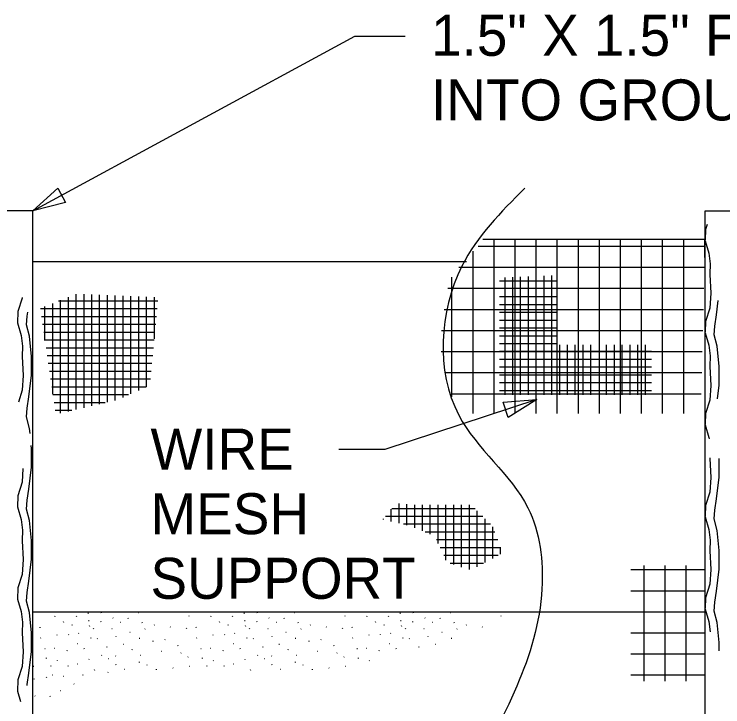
# Model space of a CAD drawing. Extents: x 9881 to 9952, y 9888 to 10017.
# Drawn here: x 9913.59 to 9931.62, y 9964.58 to 9982.2 of the extents above; entities that cross this region are included whole.
import ezdxf

# ---------------------------------------------------------------- set-up
doc = ezdxf.new("R2010")
doc.units = 0
for name, color, linetype in [('Default', 7, 'Continuous'), ('G-ANNO-TEXT', 7, 'Continuous'), ('G-DETL-LINE', 7, 'Continuous'), ('G-DETL-OTLN', 7, 'Continuous'), ('G-DETL-PATT', 7, 'Continuous')]:
    doc.layers.add(name, color=color, linetype=linetype)

# ---------------------------------------------------------------- blocks, each defined once
blk = doc.blocks.new('TERARR')
at = {"layer": 'Default'}
blk.add_lwpolyline([(-0.667, 0.167), (0, 0), (-0.667, -0.167)], close=True, dxfattribs=at)

msp = doc.modelspace()

# ---------------------------------------------------------------- linework, layer by layer
at = {"layer": 'Default'}
for p, q in [((9931.163, 9976.014), (9931.163, 9976.469)), ((9914.077, 9966.885), (9914.068, 9966.885)), ((9914.631, 9966.885), (9914.623, 9966.872)), ((9916.759, 9966.97), (9916.749, 9966.97)), ((9920.728, 9966.97), (9920.718, 9966.97)), ((9922.909, 9966.992), (9922.898, 9966.992)), ((9917.57, 9966.605), (9917.563, 9966.619))]:
    msp.add_line(p, q, dxfattribs=at)
for points in [[(9931.226, 9976.855), (9931.185, 9976.729), (9931.175, 9976.461)], [(9931.295, 9970.919), (9931.295, 9970.901)], [(9931.531, 9970.901), (9931.531, 9970.902)], [(9913.921, 9965.127), (9913.921, 9965.128)]]:
    msp.add_lwpolyline(points, dxfattribs=at)
at = {"layer": 'G-ANNO-TEXT'}
for points in [[(9914.068, 9977.198), (9922.259, 9981.647), (9923.537, 9981.647)], [(9926.89, 9972.398), (9923.022, 9971.127), (9921.854, 9971.127)]]:
    msp.add_lwpolyline(points, dxfattribs=at)
at = {"layer": 'G-DETL-LINE'}
for p, q in [((9914.068, 9975.907), (9925.102, 9975.907)), ((9914.068, 9966.994), (9931.175, 9966.994))]:
    msp.add_line(p, q, dxfattribs=at)
msp.add_spline([(9926.582, 9977.775), (9924.983, 9975.789), (9924.903, 9972.004), (9926.662, 9969.643), (9927.021, 9967.582), (9926.382, 9965.108), (9925.143, 9962.71)], degree=3, dxfattribs=at)
at = {"layer": 'G-DETL-OTLN'}
for p, q in [((9914.068, 9977.198), (9912.986, 9977.198)), ((9914.068, 9962.568), (9914.068, 9977.198)), ((9931.175, 9962.568), (9931.175, 9977.198)), ((9931.175, 9977.198), (9932.257, 9977.198))]:
    msp.add_line(p, q, dxfattribs=at)
at = {"layer": 'G-DETL-PATT'}
for p, q in [((9931.175, 9976.469), (9925.515, 9976.469)), ((9925.804, 9972.042), (9925.804, 9976.469)), ((9926.34, 9972.042), (9926.34, 9976.469)), ((9926.876, 9972.042), (9926.876, 9976.469)), ((9927.412, 9972.042), (9927.412, 9976.469)), ((9927.948, 9972.042), (9927.948, 9976.469)), ((9928.484, 9972.042), (9928.484, 9976.469)), ((9929.019, 9972.042), (9929.019, 9976.469)), ((9929.555, 9972.042), (9929.555, 9976.469)), ((9930.091, 9972.042), (9930.091, 9976.469)), ((9930.627, 9972.042), (9930.627, 9976.469)), ((9931.171, 9976.292), (9925.396, 9976.292)), ((9925.268, 9972.042), (9925.268, 9976.171)), ((9931.156, 9975.756), (9924.906, 9975.756)), ((9926.678, 9972.522), (9926.678, 9975.527)), ((9926.876, 9972.522), (9926.876, 9975.535)), ((9927.075, 9972.522), (9927.075, 9975.543)), ((9927.274, 9972.522), (9927.274, 9975.551)), ((9924.732, 9972.464), (9924.732, 9975.511)), ((9927.418, 9975.407), (9925.938, 9975.407)), ((9926.081, 9972.522), (9926.081, 9975.503)), ((9926.28, 9972.522), (9926.28, 9975.511)), ((9926.479, 9972.522), (9926.479, 9975.519)), ((9931.142, 9975.22), (9924.629, 9975.22)), ((9914.973, 9972.098), (9914.973, 9975.004)), ((9915.172, 9972.145), (9915.172, 9975.084)), ((9915.371, 9972.191), (9915.371, 9975.077)), ((9915.569, 9972.238), (9915.569, 9975.069)), ((9915.768, 9972.285), (9915.768, 9975.061)), ((9915.967, 9972.331), (9915.967, 9975.054)), ((9916.166, 9972.378), (9916.166, 9975.046)), ((9916.364, 9972.455), (9916.364, 9975.038)), ((9916.563, 9972.544), (9916.563, 9975.03)), ((9916.762, 9972.632), (9916.762, 9975.022)), ((9916.961, 9972.72), (9916.961, 9975.015)), ((9917.16, 9973.945), (9917.16, 9975.007)), ((9927.418, 9975.009), (9925.938, 9975.009)), ((9914.575, 9972.536), (9914.575, 9974.845)), ((9917.252, 9974.903), (9914.719, 9974.903)), ((9914.774, 9972.052), (9914.774, 9974.925)), ((9927.418, 9974.811), (9925.938, 9974.811)), ((9917.233, 9974.704), (9914.26, 9974.704)), ((9914.377, 9973.902), (9914.377, 9974.765)), ((9931.128, 9974.684), (9924.536, 9974.684)), ((9917.214, 9974.505), (9914.289, 9974.505)), ((9927.418, 9974.612), (9925.938, 9974.612)), ((9917.195, 9974.306), (9914.318, 9974.306)), ((9927.418, 9974.413), (9925.938, 9974.413)), ((9917.175, 9974.107), (9914.347, 9974.107)), ((9931.114, 9974.148), (9924.468, 9974.148)), ((9927.418, 9974.214), (9925.938, 9974.214)), ((9917.156, 9973.909), (9914.376, 9973.909)), ((9927.418, 9974.015), (9925.938, 9974.015)), ((9927.418, 9973.817), (9925.938, 9973.817)), ((9927.473, 9972.522), (9927.473, 9973.791)), ((9927.671, 9972.522), (9927.671, 9973.791)), ((9927.87, 9972.522), (9927.87, 9973.791)), ((9928.069, 9972.522), (9928.069, 9973.791)), ((9928.268, 9972.522), (9928.268, 9973.791)), ((9928.665, 9972.522), (9928.665, 9973.791)), ((9928.864, 9972.522), (9928.864, 9973.791)), ((9929.063, 9972.522), (9929.063, 9973.791)), ((9929.262, 9972.522), (9929.262, 9973.791)), ((9929.461, 9972.522), (9929.461, 9973.791)), ((9929.659, 9972.522), (9929.659, 9973.791)), ((9917.137, 9973.71), (9914.405, 9973.71)), ((9931.099, 9973.612), (9924.459, 9973.612)), ((9929.809, 9973.618), (9925.938, 9973.618)), ((9917.118, 9973.511), (9914.434, 9973.511)), ((9929.809, 9973.419), (9925.938, 9973.419)), ((9917.098, 9973.312), (9914.462, 9973.312)), ((9929.809, 9973.22), (9925.938, 9973.22)), ((9917.079, 9973.113), (9914.491, 9973.113)), ((9931.085, 9973.076), (9924.559, 9973.076)), ((9929.809, 9973.022), (9925.938, 9973.022)), ((9917.06, 9972.915), (9914.52, 9972.915)), ((9929.809, 9972.823), (9925.938, 9972.823)), ((9916.951, 9972.716), (9914.549, 9972.716)), ((9916.503, 9972.517), (9914.578, 9972.517)), ((9931.071, 9972.54), (9924.708, 9972.54)), ((9929.809, 9972.624), (9925.938, 9972.624)), ((9915.912, 9972.318), (9914.607, 9972.318)), ((9915.064, 9972.12), (9914.636, 9972.12)), ((9923.386, 9969.251), (9923.386, 9969.757)), ((9923.187, 9969.298), (9923.187, 9969.608)), ((9925.319, 9969.622), (9923.199, 9969.622)), ((9923.585, 9969.205), (9923.585, 9969.737)), ((9923.784, 9969.136), (9923.784, 9969.724)), ((9923.983, 9969.055), (9923.983, 9969.724)), ((9924.181, 9968.974), (9924.181, 9969.724)), ((9924.38, 9968.734), (9924.38, 9969.724)), ((9924.579, 9968.312), (9924.579, 9969.724)), ((9924.778, 9968.2), (9924.778, 9969.724)), ((9924.976, 9968.136), (9924.976, 9969.724)), ((9925.175, 9968.072), (9925.175, 9969.724)), ((9925.516, 9969.424), (9923.038, 9969.424)), ((9925.374, 9968.142), (9925.374, 9969.567)), ((9922.989, 9969.344), (9922.989, 9969.363)), ((9925.713, 9969.225), (9923.499, 9969.225)), ((9925.573, 9968.25), (9925.573, 9969.366)), ((9925.772, 9968.358), (9925.772, 9969.16)), ((9925.822, 9969.026), (9924.053, 9969.026)), ((9925.897, 9968.827), (9924.336, 9968.827)), ((9925.972, 9968.628), (9924.43, 9968.628)), ((9925.97, 9968.466), (9925.97, 9968.632)), ((9925.903, 9968.43), (9924.523, 9968.43)), ((9925.537, 9968.231), (9924.684, 9968.231)), ((9929.619, 9965.238), (9929.619, 9968.181)), ((9930.155, 9965.238), (9930.155, 9968.181)), ((9930.691, 9965.238), (9930.691, 9968.181)), ((9931.177, 9968.064), (9929.278, 9968.064)), ((9931.177, 9967.528), (9929.278, 9967.528)), ((9914.971, 9966.992), (9914.961, 9966.992)), ((9915.19, 9966.873), (9915.183, 9966.887)), ((9915.481, 9966.958), (9915.471, 9966.958)), ((9915.816, 9966.965), (9915.809, 9966.979)), ((9918.046, 9966.885), (9918.036, 9966.885)), ((9918.6, 9966.885), (9918.592, 9966.872)), ((9918.94, 9966.992), (9918.93, 9966.992)), ((9919.159, 9966.873), (9919.152, 9966.887)), ((9919.45, 9966.958), (9919.44, 9966.958)), ((9919.785, 9966.965), (9919.778, 9966.979)), ((9922.015, 9966.885), (9922.005, 9966.885)), ((9922.569, 9966.885), (9922.561, 9966.872)), ((9923.128, 9966.873), (9923.121, 9966.887)), ((9923.419, 9966.958), (9923.409, 9966.958)), ((9923.754, 9966.965), (9923.747, 9966.979)), ((9924.697, 9966.97), (9924.686, 9966.97)), ((9925.984, 9966.885), (9925.974, 9966.885)), ((9931.177, 9966.992), (9929.278, 9966.992)), ((9914.855, 9966.727), (9914.848, 9966.741)), ((9915.487, 9966.778), (9915.494, 9966.78)), ((9915.494, 9966.78), (9915.498, 9966.78)), ((9915.803, 9966.738), (9915.796, 9966.752)), ((9916.11, 9966.834), (9916.103, 9966.848)), ((9916.302, 9966.725), (9916.292, 9966.725)), ((9916.499, 9966.82), (9916.492, 9966.834)), ((9916.859, 9966.71), (9916.853, 9966.724)), ((9918.824, 9966.727), (9918.817, 9966.741)), ((9919.456, 9966.778), (9919.463, 9966.78)), ((9919.463, 9966.78), (9919.467, 9966.78)), ((9919.772, 9966.738), (9919.765, 9966.752)), ((9920.079, 9966.834), (9920.072, 9966.848)), ((9920.271, 9966.725), (9920.261, 9966.725)), ((9920.468, 9966.82), (9920.461, 9966.834)), ((9920.828, 9966.71), (9920.821, 9966.724)), ((9922.793, 9966.727), (9922.786, 9966.741)), ((9923.425, 9966.778), (9923.431, 9966.78)), ((9923.431, 9966.78), (9923.436, 9966.78)), ((9923.74, 9966.738), (9923.733, 9966.752)), ((9924.048, 9966.834), (9924.041, 9966.848)), ((9924.24, 9966.725), (9924.23, 9966.725)), ((9924.437, 9966.82), (9924.43, 9966.834)), ((9924.797, 9966.71), (9924.79, 9966.724)), ((9914.259, 9966.592), (9914.253, 9966.605)), ((9915.076, 9966.65), (9915.069, 9966.664)), ((9915.515, 9966.626), (9915.508, 9966.639)), ((9915.62, 9966.559), (9915.613, 9966.572)), ((9916.086, 9966.566), (9916.076, 9966.566)), ((9916.928, 9966.566), (9916.92, 9966.553)), ((9917.162, 9966.664), (9917.152, 9966.663)), ((9917.983, 9966.567), (9917.976, 9966.581)), ((9918.228, 9966.592), (9918.221, 9966.605)), ((9919.045, 9966.65), (9919.038, 9966.664)), ((9919.483, 9966.626), (9919.477, 9966.639)), ((9919.589, 9966.559), (9919.582, 9966.572)), ((9920.055, 9966.566), (9920.045, 9966.566)), ((9920.897, 9966.566), (9920.889, 9966.553)), ((9921.131, 9966.664), (9921.121, 9966.663)), ((9921.539, 9966.605), (9921.532, 9966.619)), ((9921.952, 9966.567), (9921.945, 9966.581)), ((9922.197, 9966.592), (9922.19, 9966.605)), ((9923.014, 9966.65), (9923.007, 9966.664)), ((9923.452, 9966.626), (9923.445, 9966.639)), ((9923.558, 9966.559), (9923.551, 9966.572)), ((9924.024, 9966.566), (9924.013, 9966.566)), ((9924.866, 9966.566), (9924.857, 9966.553)), ((9925.1, 9966.664), (9925.09, 9966.663)), ((9925.508, 9966.605), (9925.501, 9966.619)), ((9914.275, 9966.337), (9914.267, 9966.324)), ((9914.687, 9966.401), (9914.677, 9966.401)), ((9914.98, 9966.41), (9914.973, 9966.424)), ((9915.236, 9966.443), (9915.229, 9966.457)), ((9915.549, 9966.321), (9915.542, 9966.335)), ((9916.191, 9966.359), (9916.185, 9966.373)), ((9916.547, 9966.471), (9916.537, 9966.471)), ((9918.244, 9966.337), (9918.236, 9966.324)), ((9918.656, 9966.401), (9918.645, 9966.401)), ((9918.949, 9966.41), (9918.942, 9966.424)), ((9919.205, 9966.443), (9919.198, 9966.457)), ((9919.518, 9966.321), (9919.511, 9966.335)), ((9920.16, 9966.359), (9920.153, 9966.373)), ((9920.516, 9966.471), (9920.506, 9966.471)), ((9922.213, 9966.337), (9922.205, 9966.324)), ((9922.625, 9966.401), (9922.614, 9966.401)), ((9922.917, 9966.41), (9922.911, 9966.424)), ((9923.173, 9966.443), (9923.167, 9966.457)), ((9923.487, 9966.321), (9923.48, 9966.335)), ((9924.129, 9966.359), (9924.122, 9966.373)), ((9924.485, 9966.471), (9924.474, 9966.471)), ((9931.177, 9966.456), (9929.278, 9966.456)), ((9915.204, 9966.183), (9915.193, 9966.183)), ((9915.714, 9966.322), (9915.706, 9966.309)), ((9916.373, 9966.17), (9916.363, 9966.17)), ((9916.787, 9966.317), (9916.777, 9966.317)), ((9917.133, 9966.245), (9917.126, 9966.258)), ((9917.437, 9966.298), (9917.429, 9966.285)), ((9919.172, 9966.183), (9919.162, 9966.183)), ((9919.683, 9966.322), (9919.675, 9966.309)), ((9920.342, 9966.17), (9920.331, 9966.17)), ((9920.756, 9966.317), (9920.746, 9966.317)), ((9921.102, 9966.245), (9921.095, 9966.258)), ((9921.406, 9966.298), (9921.398, 9966.285)), ((9923.141, 9966.183), (9923.131, 9966.183)), ((9923.652, 9966.322), (9923.644, 9966.309)), ((9924.31, 9966.17), (9924.3, 9966.17)), ((9924.725, 9966.317), (9924.714, 9966.317)), ((9914.386, 9966.058), (9914.376, 9966.058)), ((9914.629, 9966.064), (9914.618, 9966.064)), ((9914.945, 9966.013), (9914.937, 9966.001)), ((9915.381, 9966.047), (9915.374, 9966.061)), ((9915.949, 9966.106), (9915.941, 9966.093)), ((9916.595, 9966.041), (9916.589, 9966.025)), ((9917.339, 9965.986), (9917.329, 9965.986)), ((9917.762, 9966.125), (9917.755, 9966.139)), ((9918.355, 9966.058), (9918.344, 9966.058)), ((9918.597, 9966.064), (9918.587, 9966.064)), ((9918.914, 9966.013), (9918.906, 9966.001)), ((9919.35, 9966.047), (9919.343, 9966.061)), ((9919.918, 9966.106), (9919.91, 9966.093)), ((9920.563, 9966.041), (9920.558, 9966.025)), ((9921.308, 9965.986), (9921.298, 9965.986)), ((9921.731, 9966.125), (9921.724, 9966.139)), ((9922.324, 9966.058), (9922.313, 9966.058)), ((9922.566, 9966.064), (9922.556, 9966.064)), ((9922.883, 9966.013), (9922.875, 9966.001)), ((9923.319, 9966.047), (9923.312, 9966.061)), ((9923.887, 9966.106), (9923.879, 9966.093)), ((9914.411, 9965.826), (9914.406, 9965.811)), ((9915.498, 9965.798), (9915.489, 9965.785)), ((9915.823, 9965.885), (9915.816, 9965.898)), ((9916, 9965.799), (9915.99, 9965.799)), ((9916.177, 9965.867), (9916.17, 9965.881)), ((9916.811, 9965.886), (9916.801, 9965.886)), ((9917.845, 9965.957), (9917.837, 9965.944)), ((9918.023, 9965.857), (9918.014, 9965.844)), ((9918.38, 9965.826), (9918.375, 9965.811)), ((9919.466, 9965.798), (9919.458, 9965.785)), ((9919.791, 9965.885), (9919.785, 9965.898)), ((9919.969, 9965.799), (9919.959, 9965.799)), ((9920.145, 9965.867), (9920.139, 9965.881)), ((9920.78, 9965.886), (9920.77, 9965.886)), ((9921.814, 9965.957), (9921.805, 9965.944)), ((9921.991, 9965.857), (9921.983, 9965.844)), ((9922.349, 9965.826), (9922.344, 9965.811)), ((9931.177, 9965.92), (9929.278, 9965.92)), ((9914.534, 9965.606), (9914.527, 9965.62)), ((9914.698, 9965.749), (9914.692, 9965.763)), ((9914.969, 9965.624), (9914.961, 9965.611)), ((9915.213, 9965.664), (9915.202, 9965.664)), ((9916.187, 9965.645), (9916.181, 9965.659)), ((9916.775, 9965.726), (9916.77, 9965.711)), ((9916.981, 9965.644), (9916.971, 9965.644)), ((9918.502, 9965.606), (9918.496, 9965.62)), ((9918.667, 9965.749), (9918.66, 9965.763)), ((9918.938, 9965.624), (9918.929, 9965.611)), ((9919.181, 9965.664), (9919.171, 9965.664)), ((9920.156, 9965.645), (9920.149, 9965.659)), ((9920.744, 9965.726), (9920.739, 9965.711)), ((9920.95, 9965.644), (9920.94, 9965.644)), ((9922.636, 9965.749), (9922.629, 9965.763)), ((9914.096, 9965.604), (9914.086, 9965.604)), ((9915.644, 9965.505), (9915.638, 9965.519)), ((9915.982, 9965.467), (9915.974, 9965.454)), ((9916.404, 9965.531), (9916.393, 9965.531)), ((9917.218, 9965.524), (9917.211, 9965.538)), ((9917.641, 9965.563), (9917.634, 9965.577)), ((9918.065, 9965.604), (9918.055, 9965.604)), ((9919.613, 9965.505), (9919.606, 9965.519)), ((9920.372, 9965.531), (9920.362, 9965.531)), ((9921.187, 9965.524), (9921.18, 9965.538)), ((9921.61, 9965.563), (9921.603, 9965.577)), ((9922.034, 9965.604), (9922.024, 9965.604)), ((9914.111, 9965.279), (9914.104, 9965.293)), ((9914.424, 9965.321), (9914.417, 9965.335)), ((9914.569, 9965.385), (9914.558, 9965.385)), ((9914.857, 9965.356), (9914.846, 9965.356)), ((9915.343, 9965.394), (9915.335, 9965.381)), ((9931.177, 9965.384), (9929.278, 9965.384)), ((9915.12, 9965.154), (9915.114, 9965.167)), ((9914.775, 9964.986), (9914.764, 9964.986)), ((9914.126, 9964.85), (9914.119, 9964.864)), ((9914.515, 9964.836), (9914.508, 9964.85))]:
    msp.add_line(p, q, dxfattribs=at)
for points in [[(9931.175, 9976.44), (9931.269, 9976.122), (9931.302, 9975.851), (9931.295, 9975.586)], [(9931.295, 9975.582), (9931.316, 9975.102), (9931.294, 9974.728), (9931.185, 9974.386), (9931.175, 9974.118)], [(9913.799, 9974.998), (9913.798, 9974.98), (9913.689, 9974.638), (9913.678, 9974.352), (9913.773, 9974.032), (9913.805, 9973.76), (9913.798, 9973.496)], [(9931.531, 9973.244), (9931.481, 9973.755), (9931.406, 9974.045), (9931.419, 9974.269), (9931.464, 9974.555), (9931.508, 9974.922)], [(9914.034, 9973.496), (9913.985, 9974.008), (9913.91, 9974.298), (9913.923, 9974.521), (9913.938, 9974.621)], [(9931.175, 9974.097), (9931.269, 9973.78), (9931.302, 9973.508), (9931.295, 9973.244)], [(9913.798, 9973.492), (9913.819, 9973.011), (9913.798, 9972.638), (9913.7, 9972.329)], [(9913.997, 9971.533), (9913.985, 9971.665), (9913.91, 9971.955), (9913.923, 9972.179), (9913.968, 9972.465), (9914.034, 9973.02), (9914.034, 9973.492)], [(9931.295, 9973.24), (9931.316, 9972.759), (9931.294, 9972.385), (9931.185, 9972.043), (9931.175, 9971.775)], [(9931.489, 9972.415), (9931.531, 9972.768), (9931.531, 9973.24)], [(9931.175, 9971.755), (9931.269, 9971.437), (9931.274, 9971.396)], [(9914.034, 9971.153), (9914.027, 9971.231)], [(9914.034, 9968.81), (9913.985, 9969.322), (9913.91, 9969.612), (9913.923, 9969.836), (9913.968, 9970.122), (9914.034, 9970.677), (9914.034, 9971.149)], [(9931.295, 9970.897), (9931.316, 9970.417), (9931.294, 9970.043), (9931.185, 9969.701), (9931.175, 9969.433)], [(9931.531, 9968.558), (9931.481, 9969.07), (9931.406, 9969.36), (9931.419, 9969.584), (9931.464, 9969.87), (9931.531, 9970.425), (9931.531, 9970.897)], [(9913.818, 9970.644), (9913.798, 9970.295), (9913.689, 9969.953), (9913.678, 9969.666), (9913.773, 9969.346), (9913.805, 9969.075), (9913.798, 9968.81)], [(9931.175, 9969.412), (9931.269, 9969.094), (9931.302, 9968.823), (9931.295, 9968.558)], [(9913.798, 9968.806), (9913.819, 9968.326), (9913.798, 9967.952), (9913.689, 9967.61), (9913.678, 9967.324), (9913.773, 9967.004), (9913.805, 9966.732), (9913.798, 9966.468)], [(9914.034, 9966.468), (9913.985, 9966.979), (9913.91, 9967.27), (9913.923, 9967.493), (9913.968, 9967.779), (9914.034, 9968.334), (9914.034, 9968.806)], [(9931.295, 9968.554), (9931.316, 9968.074), (9931.294, 9967.7), (9931.185, 9967.358), (9931.175, 9967.09)], [(9931.531, 9966.216), (9931.481, 9966.727), (9931.406, 9967.017), (9931.419, 9967.241), (9931.464, 9967.527), (9931.531, 9968.082), (9931.531, 9968.554)], [(9931.175, 9967.069), (9931.269, 9966.752), (9931.301, 9966.488)], [(9913.798, 9966.464), (9913.819, 9965.983), (9913.798, 9965.609), (9913.689, 9965.267), (9913.678, 9964.981), (9913.757, 9964.715)], [(9913.921, 9965.128), (9913.923, 9965.151), (9913.968, 9965.436), (9914.034, 9965.992), (9914.034, 9966.464)], [(9931.531, 9966.009), (9931.531, 9966.212)]]:
    msp.add_lwpolyline(points, dxfattribs=at)

# ---------------------------------------------------------------- block references
at = {"layer": 'G-ANNO-TEXT', "xscale": 1.24992, "yscale": 1.24992}
for p, rotation in [((9914.068, 9977.198), -151.49024683304748), ((9926.89, 9972.398), 18.18663505988965)]:
    msp.add_blockref('TERARR', p, dxfattribs=dict(at, rotation=rotation))

# ---------------------------------------------------------------- texts
at = {"layer": 'G-ANNO-TEXT'}
for s, p in [('1.5" X 1.5" FENCE POST DRIVEN', (9924.2, 9981.144)), ("INTO GROUND 1' MIN.", (9924.2, 9979.5)), ('WIRE', (9917.061, 9970.617)), ('MESH', (9917.061, 9968.973)), ('SUPPORT', (9917.061, 9967.329))]:
    msp.add_text(s, height=1.044, dxfattribs=at).set_placement(p)

doc.saveas('drawing.dxf')
